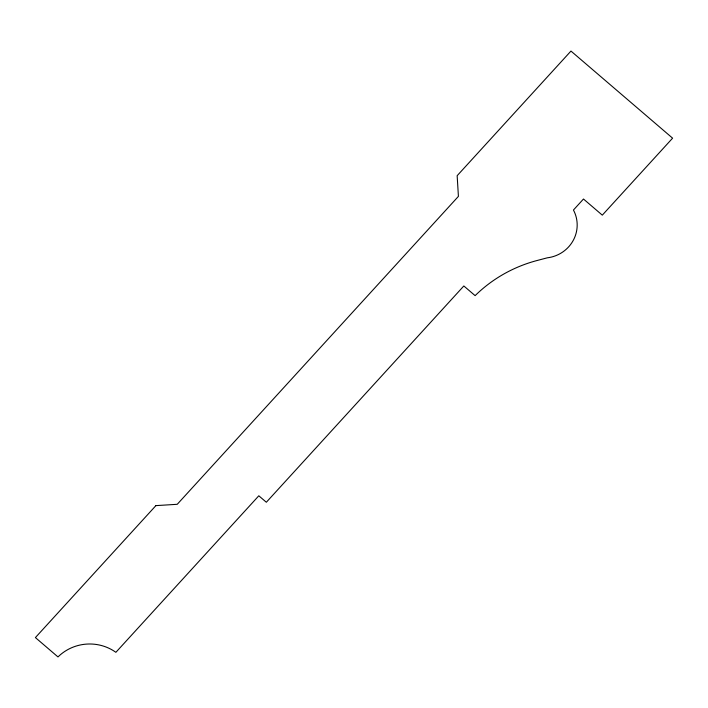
<?xml version="1.0" encoding="UTF-8"?>
<svg xmlns="http://www.w3.org/2000/svg" width="708" height="708" viewBox="0 0 708 708"><rect width="100%" height="100%" fill="white"/><g stroke="black" fill="none" stroke-linecap="round" stroke-linejoin="round"><path stroke-width="1.06" d="M155.902 505.618L35.4 637.581L57.985 656.935A44.259 42.887 -4.7 0 1 115.882 652.316L258.809 495.795L266.341 502.246L463.829 285.97L475.121 295.643A136.697 132.458 -4.7 0 1 535.956 260.81L547.266 257.827A33.949 32.895 -4.7 0 0 573.445 210.019L583.489 199.019L602.304 215.152L672.6 138.166L570.967 51.065L457.156 175.699L458.412 196.373L177.239 504.3L155.902 505.618"/></g></svg>
